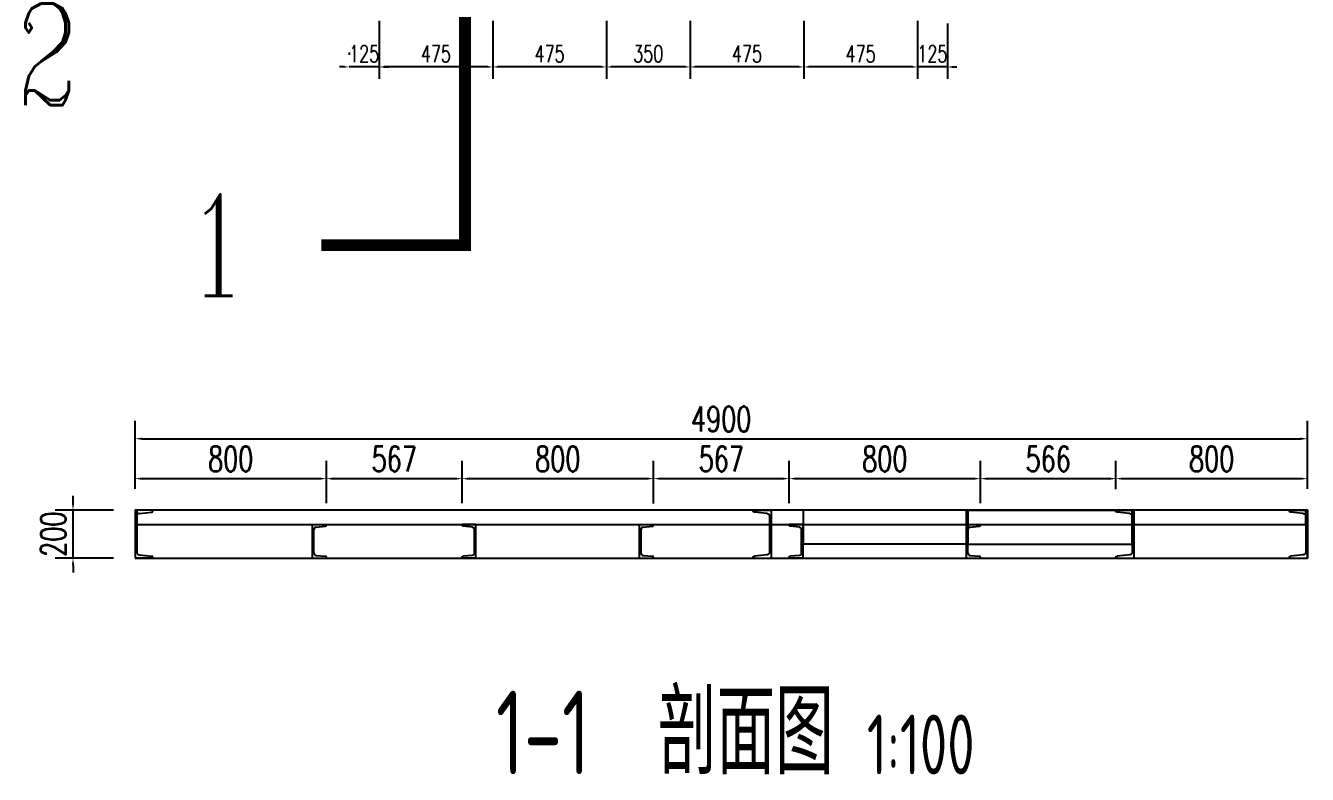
# Model space of a CAD drawing. Header units: millimetres. Extents: x -1443632 to -1307761, y 1430256 to 1527696.
# Drawn here: x -1416165 to -1410808, y 1479145 to 1482277 of the extents above; entities that cross this region are included whole.
import ezdxf

# ---------------------------------------------------------------- set-up
doc = ezdxf.new("R2010")
doc.units = ezdxf.units.MM
doc.header["$LTSCALE"] = 10
doc.layers.get('0').update_dxf_attribs({"linetype": 'CONTINUOUS'})
doc.layers.get('DEFPOINTS').update_dxf_attribs({"linetype": 'CONTINUOUS'})
for name, color, linetype in [('PUB_TEXT', 7, 'CONTINUOUS'), ('W-PLASTIC_RAILINGS塑木栏杆', 6, 'CONTINUOUS'), ('W-STEEL_FRAME钢架', 3, 'CONTINUOUS'), ('W-STEEL_KEEL钢龙骨', 5, 'CONTINUOUS')]:
    doc.layers.add(name, color=color, linetype=linetype)
doc.styles.add('_TCH_LABEL', font='COMPLEX', dxfattribs={"bigfont": 'GBCBIG'})
doc.styles.get("Standard").update_dxf_attribs({"font": 'tssdeng.shx', "width": 0.7, "bigfont": 'hztxt.shx'})
doc.styles.add('STANDARD_T3', font='simplex.shx', dxfattribs={"width": 0.7, "bigfont": 'gbcbig.shx'})
doc.dimstyles.new('W&&20', dxfattribs={"dimtxt": 70, "dimasz": 20, "dimexe": 50, "dimexo": 60, "dimgap": 20, "dimtad": 1, "dimdec": 0, "dimzin": 0, "dimdsep": 46, "dimtxsty": 'STANDARD_T3', "dimcen": 0.09, "dimclrd": 1, "dimclre": 1, "dimclrt": 7, "dimazin": 2, "dimtfac": 1, "dimtdec": 0, "dimtix": 1, "dimtmove": 2, "dimatfit": 3, "dimfxl": 0, "dimtolj": 1, "dimtzin": 0, "dimarcsym": 0})
doc.dimstyles.new('W&&30', dxfattribs={"dimtxt": 105, "dimasz": 30, "dimexe": 75, "dimexo": 90, "dimgap": 30, "dimtad": 1, "dimdec": 0, "dimzin": 0, "dimdsep": 46, "dimtxsty": 'STANDARD_T3', "dimcen": 0.09, "dimclrd": 1, "dimclre": 1, "dimclrt": 7, "dimazin": 2, "dimtfac": 1, "dimtdec": 0, "dimtix": 1, "dimtmove": 2, "dimatfit": 3, "dimfxl": 0, "dimtolj": 1, "dimtzin": 0, "dimarcsym": 0})

# ---------------------------------------------------------------- blocks, each defined once
blk = doc.blocks.new('*D32')
at = {"layer": 'DEFPOINTS', "color": 0, "transparency": 16777216}
for p in [(-1412438.1, 1482355.9), (-1412313.1, 1482345.4), (-1412438.1, 1482103.8)]:
    blk.add_point(p, dxfattribs=at)
at = {"layer": 'W-PLASTIC_RAILINGS塑木栏杆', "color": 1, "lineweight": -2, "transparency": 16777216}
for p, q in [((-1412438.1, 1482295.9), (-1412438.1, 1482053.8)), ((-1412313.1, 1482285.4), (-1412313.1, 1482053.8)), ((-1412458.1, 1482103.8), (-1412478.1, 1482103.8)), ((-1412313.1, 1482103.8), (-1412438.1, 1482103.8)), ((-1412293.1, 1482103.8), (-1412273.1, 1482103.8))]:
    blk.add_line(p, q, dxfattribs=at)
at = {"layer": 'W-PLASTIC_RAILINGS塑木栏杆', "color": 1, "transparency": 16777216}
for points in [[(-1412458.1, 1482107.1), (-1412458.1, 1482100.4), (-1412438.1, 1482103.8)], [(-1412293.1, 1482107.1), (-1412293.1, 1482100.4), (-1412313.1, 1482103.8)]]:
    blk.add_solid(points, dxfattribs=at)
at = {"layer": 'W-PLASTIC_RAILINGS塑木栏杆', "color": 7, "transparency": 16777216, "insert": (-1412375.6, 1482158.8), "char_height": 70, "attachment_point": 5, "style": 'STANDARD_T3'}
blk.add_mtext('\\A1;125', dxfattribs=at)
blk = doc.blocks.new('*D33')
at = {"layer": 'DEFPOINTS', "color": 0, "transparency": 16777216}
for p in [(-1412913.1, 1482355.9), (-1412438.1, 1482355.9), (-1412913.1, 1482103.8)]:
    blk.add_point(p, dxfattribs=at)
at = {"layer": 'W-PLASTIC_RAILINGS塑木栏杆', "color": 1, "lineweight": -2, "transparency": 16777216}
for p, q in [((-1412913.1, 1482295.9), (-1412913.1, 1482053.8)), ((-1412438.1, 1482295.9), (-1412438.1, 1482053.8)), ((-1412458.1, 1482103.8), (-1412893.1, 1482103.8))]:
    blk.add_line(p, q, dxfattribs=at)
at = {"layer": 'W-PLASTIC_RAILINGS塑木栏杆', "color": 1, "transparency": 16777216}
for points in [[(-1412893.1, 1482107.1), (-1412893.1, 1482100.4), (-1412913.1, 1482103.8)], [(-1412458.1, 1482107.1), (-1412458.1, 1482100.4), (-1412438.1, 1482103.8)]]:
    blk.add_solid(points, dxfattribs=at)
at = {"layer": 'W-PLASTIC_RAILINGS塑木栏杆', "color": 7, "transparency": 16777216, "insert": (-1412675.6, 1482158.8), "char_height": 70, "attachment_point": 5, "style": 'STANDARD_T3'}
blk.add_mtext('\\A1;475', dxfattribs=at)
blk = doc.blocks.new('*D34')
at = {"layer": 'DEFPOINTS', "color": 0, "transparency": 16777216}
for p in [(-1413388.1, 1482355.9), (-1412913.1, 1482355.9), (-1413388.1, 1482103.8)]:
    blk.add_point(p, dxfattribs=at)
at = {"layer": 'W-PLASTIC_RAILINGS塑木栏杆', "color": 1, "lineweight": -2, "transparency": 16777216}
for p, q in [((-1413388.1, 1482295.9), (-1413388.1, 1482053.8)), ((-1412913.1, 1482295.9), (-1412913.1, 1482053.8)), ((-1412933.1, 1482103.8), (-1413368.1, 1482103.8))]:
    blk.add_line(p, q, dxfattribs=at)
at = {"layer": 'W-PLASTIC_RAILINGS塑木栏杆', "color": 1, "transparency": 16777216}
for points in [[(-1413368.1, 1482107.1), (-1413368.1, 1482100.4), (-1413388.1, 1482103.8)], [(-1412933.1, 1482107.1), (-1412933.1, 1482100.4), (-1412913.1, 1482103.8)]]:
    blk.add_solid(points, dxfattribs=at)
at = {"layer": 'W-PLASTIC_RAILINGS塑木栏杆', "color": 7, "transparency": 16777216, "insert": (-1413150.6, 1482158.8), "char_height": 70, "attachment_point": 5, "style": 'STANDARD_T3'}
blk.add_mtext('\\A1;475', dxfattribs=at)
blk = doc.blocks.new('*D35')
at = {"layer": 'DEFPOINTS', "color": 0, "transparency": 16777216}
for p in [(-1413738.1, 1482355.9), (-1413388.1, 1482355.9), (-1413738.1, 1482103.8)]:
    blk.add_point(p, dxfattribs=at)
at = {"layer": 'W-PLASTIC_RAILINGS塑木栏杆', "color": 1, "lineweight": -2, "transparency": 16777216}
for p, q in [((-1413738.1, 1482295.9), (-1413738.1, 1482053.8)), ((-1413388.1, 1482295.9), (-1413388.1, 1482053.8)), ((-1413408.1, 1482103.8), (-1413718.1, 1482103.8))]:
    blk.add_line(p, q, dxfattribs=at)
at = {"layer": 'W-PLASTIC_RAILINGS塑木栏杆', "color": 1, "transparency": 16777216}
for points in [[(-1413718.1, 1482107.1), (-1413718.1, 1482100.4), (-1413738.1, 1482103.8)], [(-1413408.1, 1482107.1), (-1413408.1, 1482100.4), (-1413388.1, 1482103.8)]]:
    blk.add_solid(points, dxfattribs=at)
at = {"layer": 'W-PLASTIC_RAILINGS塑木栏杆', "color": 7, "transparency": 16777216, "insert": (-1413563.1, 1482158.8), "char_height": 70, "attachment_point": 5, "style": 'STANDARD_T3'}
blk.add_mtext('\\A1;350', dxfattribs=at)
blk = doc.blocks.new('*D36')
at = {"layer": 'DEFPOINTS', "color": 0, "transparency": 16777216}
for p in [(-1414213.1, 1482355.9), (-1413738.1, 1482355.9), (-1414213.1, 1482103.8)]:
    blk.add_point(p, dxfattribs=at)
at = {"layer": 'W-PLASTIC_RAILINGS塑木栏杆', "color": 1, "lineweight": -2, "transparency": 16777216}
for p, q in [((-1414213.1, 1482295.9), (-1414213.1, 1482053.8)), ((-1413738.1, 1482295.9), (-1413738.1, 1482053.8)), ((-1413758.1, 1482103.8), (-1414193.1, 1482103.8))]:
    blk.add_line(p, q, dxfattribs=at)
at = {"layer": 'W-PLASTIC_RAILINGS塑木栏杆', "color": 1, "transparency": 16777216}
for points in [[(-1414193.1, 1482107.1), (-1414193.1, 1482100.4), (-1414213.1, 1482103.8)], [(-1413758.1, 1482107.1), (-1413758.1, 1482100.4), (-1413738.1, 1482103.8)]]:
    blk.add_solid(points, dxfattribs=at)
at = {"layer": 'W-PLASTIC_RAILINGS塑木栏杆', "color": 7, "transparency": 16777216, "insert": (-1413975.6, 1482158.8), "char_height": 70, "attachment_point": 5, "style": 'STANDARD_T3'}
blk.add_mtext('\\A1;475', dxfattribs=at)
blk = doc.blocks.new('*D37')
at = {"layer": 'DEFPOINTS', "color": 0, "transparency": 16777216}
for p in [(-1414688.1, 1482355.9), (-1414213.1, 1482355.9), (-1414688.1, 1482103.8)]:
    blk.add_point(p, dxfattribs=at)
at = {"layer": 'W-PLASTIC_RAILINGS塑木栏杆', "color": 1, "lineweight": -2, "transparency": 16777216}
for p, q in [((-1414688.1, 1482295.9), (-1414688.1, 1482053.8)), ((-1414213.1, 1482295.9), (-1414213.1, 1482053.8)), ((-1414233.1, 1482103.8), (-1414668.1, 1482103.8))]:
    blk.add_line(p, q, dxfattribs=at)
at = {"layer": 'W-PLASTIC_RAILINGS塑木栏杆', "color": 1, "transparency": 16777216}
for points in [[(-1414668.1, 1482107.1), (-1414668.1, 1482100.4), (-1414688.1, 1482103.8)], [(-1414233.1, 1482107.1), (-1414233.1, 1482100.4), (-1414213.1, 1482103.8)]]:
    blk.add_solid(points, dxfattribs=at)
at = {"layer": 'W-PLASTIC_RAILINGS塑木栏杆', "color": 7, "transparency": 16777216, "insert": (-1414450.6, 1482158.8), "char_height": 70, "attachment_point": 5, "style": 'STANDARD_T3'}
blk.add_mtext('\\A1;475', dxfattribs=at)
blk = doc.blocks.new('*D38')
at = {"layer": 'DEFPOINTS', "color": 0, "transparency": 16777216}
for p in [(-1414688.1, 1482355.9), (-1414813.1, 1482103.8), (-1414813.1, 1482103.8)]:
    blk.add_point(p, dxfattribs=at)
at = {"layer": 'W-PLASTIC_RAILINGS塑木栏杆', "color": 1, "lineweight": -2, "transparency": 16777216}
for p, q in [((-1414688.1, 1482295.9), (-1414688.1, 1482053.8)), ((-1414813.1, 1482163.8), (-1414813.1, 1482153.8)), ((-1414833.1, 1482103.8), (-1414853.1, 1482103.8)), ((-1414688.1, 1482103.8), (-1414813.1, 1482103.8)), ((-1414668.1, 1482103.8), (-1414648.1, 1482103.8))]:
    blk.add_line(p, q, dxfattribs=at)
at = {"layer": 'W-PLASTIC_RAILINGS塑木栏杆', "color": 1, "transparency": 16777216}
for points in [[(-1414833.1, 1482107.1), (-1414833.1, 1482100.4), (-1414813.1, 1482103.8)], [(-1414668.1, 1482107.1), (-1414668.1, 1482100.4), (-1414688.1, 1482103.8)]]:
    blk.add_solid(points, dxfattribs=at)
at = {"layer": 'W-PLASTIC_RAILINGS塑木栏杆', "color": 7, "transparency": 16777216, "insert": (-1414750.6, 1482158.8), "char_height": 70, "attachment_point": 5, "style": 'STANDARD_T3'}
blk.add_mtext('\\A1;125', dxfattribs=at)
blk = doc.blocks.new('A$C24E83DC7')
for p, q in [((0, 58), (2.6, 58)), ((0, 0), (0, 58)), ((140, 58), (137.4, 58)), ((140, 0), (140, 58)), ((140, 0), (0, 0)), ((11.2, 14.6), (7.4, 53.3)), ((119.3, 6), (20.4, 6)), ((128.8, 14.6), (132.6, 53.3))]:
    blk.add_line(p, q)
for centre, radius, start, end in [((2.6, 53.3), 4.75, 0, 90), ((137.4, 53.3), 4.75, 90, 180), ((20.7, 15.5), 9.5, 185.7106, 270), ((119.3, 15.5), 9.5, 270, 354.2894)]:
    blk.add_arc(centre, radius, start, end)
blk = doc.blocks.new('A$C142B241B')
at = {"layer": 'W-STEEL_FRAME钢架', "color": 4}
for p, q in [((0, 75), (0, 0)), ((0, 75), (2.7, 75)), ((13.3, 16.9), (8.2, 70)), ((186.7, 16.9), (191.8, 70)), ((200, 75), (197.3, 75)), ((200, 75), (200, 0)), ((0, 0), (200, 0)), ((24.3, 7), (175.7, 7))]:
    blk.add_line(p, q, dxfattribs=at)
for centre, radius, start, end in [((2.7, 69.5), 5.5, 5.7106, 90), ((197.3, 69.5), 5.5, 90, 174.2894), ((24.3, 18), 11, 185.7106, 270), ((175.7, 18), 11, 270, 354.2894)]:
    blk.add_arc(centre, radius, start, end, dxfattribs=at)
blk = doc.blocks.new('*D427')
at = {"color": 1, "lineweight": -2, "transparency": 16777216}
for p, q in [((-1415708.3, 1480339.7), (-1415708.3, 1480623.6)), ((-1410808.3, 1480339.7), (-1410808.3, 1480623.6)), ((-1415678.3, 1480548.6), (-1410838.3, 1480548.6))]:
    blk.add_line(p, q, dxfattribs=at)
at = {"color": 1, "transparency": 16777216}
for points in [[(-1415678.3, 1480553.6), (-1415678.3, 1480543.6), (-1415708.3, 1480548.6)], [(-1410838.3, 1480553.6), (-1410838.3, 1480543.6), (-1410808.3, 1480548.6)]]:
    blk.add_solid(points, dxfattribs=at)
at = {"layer": 'DEFPOINTS', "color": 0, "transparency": 16777216}
for p in [(-1410808.3, 1480548.6), (-1415708.3, 1480249.7), (-1410808.3, 1480249.7)]:
    blk.add_point(p, dxfattribs=at)
at = {"color": 7, "transparency": 16777216, "insert": (-1413258.3, 1480631.1), "char_height": 105, "attachment_point": 5, "style": 'STANDARD_T3'}
blk.add_mtext('\\A1;4900', dxfattribs=at)
blk = doc.blocks.new('*D428')
at = {"color": 1, "lineweight": -2, "transparency": 16777216}
for p, q in [((-1415967.4, 1480279.7), (-1415967.4, 1480309.7)), ((-1415798.3, 1480249.7), (-1416042.4, 1480249.7)), ((-1415967.4, 1480049.7), (-1415967.4, 1480249.7)), ((-1415798.3, 1480049.7), (-1416042.4, 1480049.7)), ((-1415967.4, 1480019.7), (-1415967.4, 1479989.7))]:
    blk.add_line(p, q, dxfattribs=at)
at = {"color": 1, "transparency": 16777216}
for points in [[(-1415972.4, 1480279.7), (-1415962.4, 1480279.7), (-1415967.4, 1480249.7)], [(-1415972.4, 1480019.7), (-1415962.4, 1480019.7), (-1415967.4, 1480049.7)]]:
    blk.add_solid(points, dxfattribs=at)
at = {"layer": 'DEFPOINTS', "color": 0, "transparency": 16777216}
for p in [(-1415967.4, 1480249.7), (-1415708.3, 1480249.7), (-1415708.3, 1480049.7)]:
    blk.add_point(p, dxfattribs=at)
at = {"color": 7, "transparency": 16777216, "insert": (-1416049.9, 1480149.7), "char_height": 105, "attachment_point": 5, "rotation": 90, "style": 'STANDARD_T3'}
blk.add_mtext('\\A1;200', dxfattribs=at)
blk = doc.blocks.new('*D429')
at = {"color": 1, "lineweight": -2, "transparency": 16777216}
for p, q in [((-1415708.3, 1480339.7), (-1415708.3, 1480456.7)), ((-1414908.3, 1480279.7), (-1414908.3, 1480456.7)), ((-1415678.3, 1480381.7), (-1414938.3, 1480381.7))]:
    blk.add_line(p, q, dxfattribs=at)
at = {"color": 1, "transparency": 16777216}
for points in [[(-1415678.3, 1480386.7), (-1415678.3, 1480376.7), (-1415708.3, 1480381.7)], [(-1414938.3, 1480386.7), (-1414938.3, 1480376.7), (-1414908.3, 1480381.7)]]:
    blk.add_solid(points, dxfattribs=at)
at = {"layer": 'DEFPOINTS', "color": 0, "transparency": 16777216}
for p in [(-1414908.3, 1480381.7), (-1415708.3, 1480249.7), (-1414908.3, 1480189.7)]:
    blk.add_point(p, dxfattribs=at)
at = {"color": 7, "transparency": 16777216, "insert": (-1415308.3, 1480464.2), "char_height": 105, "attachment_point": 5, "style": 'STANDARD_T3'}
blk.add_mtext('\\A1;800', dxfattribs=at)
blk = doc.blocks.new('*D430')
at = {"color": 1, "lineweight": -2, "transparency": 16777216}
for p, q in [((-1414908.3, 1480279.7), (-1414908.3, 1480456.7)), ((-1414341.3, 1480279.7), (-1414341.3, 1480456.7)), ((-1414878.3, 1480381.7), (-1414371.3, 1480381.7))]:
    blk.add_line(p, q, dxfattribs=at)
at = {"color": 1, "transparency": 16777216}
for points in [[(-1414878.3, 1480386.7), (-1414878.3, 1480376.7), (-1414908.3, 1480381.7)], [(-1414371.3, 1480386.7), (-1414371.3, 1480376.7), (-1414341.3, 1480381.7)]]:
    blk.add_solid(points, dxfattribs=at)
at = {"layer": 'DEFPOINTS', "color": 0, "transparency": 16777216}
for p in [(-1414341.3, 1480381.7), (-1414908.3, 1480189.7), (-1414341.3, 1480189.7)]:
    blk.add_point(p, dxfattribs=at)
at = {"color": 7, "transparency": 16777216, "insert": (-1414624.8, 1480464.2), "char_height": 105, "attachment_point": 5, "style": 'STANDARD_T3'}
blk.add_mtext('\\A1;567', dxfattribs=at)
blk = doc.blocks.new('*D431')
at = {"color": 1, "lineweight": -2, "transparency": 16777216}
for p, q in [((-1414341.3, 1480279.7), (-1414341.3, 1480456.7)), ((-1413541.3, 1480278.4), (-1413541.3, 1480456.7)), ((-1414311.3, 1480381.7), (-1413571.3, 1480381.7))]:
    blk.add_line(p, q, dxfattribs=at)
at = {"color": 1, "transparency": 16777216}
for points in [[(-1414311.3, 1480386.7), (-1414311.3, 1480376.7), (-1414341.3, 1480381.7)], [(-1413571.3, 1480386.7), (-1413571.3, 1480376.7), (-1413541.3, 1480381.7)]]:
    blk.add_solid(points, dxfattribs=at)
at = {"layer": 'DEFPOINTS', "color": 0, "transparency": 16777216}
for p in [(-1413541.3, 1480381.7), (-1414341.3, 1480189.7), (-1413541.3, 1480188.4)]:
    blk.add_point(p, dxfattribs=at)
at = {"color": 7, "transparency": 16777216, "insert": (-1413941.3, 1480464.2), "char_height": 105, "attachment_point": 5, "style": 'STANDARD_T3'}
blk.add_mtext('\\A1;800', dxfattribs=at)
blk = doc.blocks.new('*D432')
at = {"color": 1, "lineweight": -2, "transparency": 16777216}
for p, q in [((-1413541.3, 1480278.4), (-1413541.3, 1480456.7)), ((-1412974.3, 1480279.7), (-1412974.3, 1480456.7)), ((-1413511.3, 1480381.7), (-1413004.3, 1480381.7))]:
    blk.add_line(p, q, dxfattribs=at)
at = {"color": 1, "transparency": 16777216}
for points in [[(-1413511.3, 1480386.7), (-1413511.3, 1480376.7), (-1413541.3, 1480381.7)], [(-1413004.3, 1480386.7), (-1413004.3, 1480376.7), (-1412974.3, 1480381.7)]]:
    blk.add_solid(points, dxfattribs=at)
at = {"layer": 'DEFPOINTS', "color": 0, "transparency": 16777216}
for p in [(-1412974.3, 1480381.7), (-1412974.3, 1480189.7), (-1413541.3, 1480188.4)]:
    blk.add_point(p, dxfattribs=at)
at = {"color": 7, "transparency": 16777216, "insert": (-1413257.8, 1480464.2), "char_height": 105, "attachment_point": 5, "style": 'STANDARD_T3'}
blk.add_mtext('\\A1;567', dxfattribs=at)
blk = doc.blocks.new('*D433')
at = {"color": 1, "lineweight": -2, "transparency": 16777216}
for p, q in [((-1412974.3, 1480279.7), (-1412974.3, 1480456.7)), ((-1412174.8, 1480279.7), (-1412174.8, 1480456.7)), ((-1412944.3, 1480381.7), (-1412204.8, 1480381.7))]:
    blk.add_line(p, q, dxfattribs=at)
at = {"color": 1, "transparency": 16777216}
for points in [[(-1412944.3, 1480386.7), (-1412944.3, 1480376.7), (-1412974.3, 1480381.7)], [(-1412204.8, 1480386.7), (-1412204.8, 1480376.7), (-1412174.8, 1480381.7)]]:
    blk.add_solid(points, dxfattribs=at)
at = {"layer": 'DEFPOINTS', "color": 0, "transparency": 16777216}
for p in [(-1412174.8, 1480381.7), (-1412974.3, 1480189.7), (-1412174.8, 1480189.7)]:
    blk.add_point(p, dxfattribs=at)
at = {"color": 7, "transparency": 16777216, "insert": (-1412574.5, 1480464.2), "char_height": 105, "attachment_point": 5, "style": 'STANDARD_T3'}
blk.add_mtext('\\A1;800', dxfattribs=at)
blk = doc.blocks.new('*D434')
at = {"color": 1, "lineweight": -2, "transparency": 16777216}
for p, q in [((-1412174.8, 1480279.7), (-1412174.8, 1480456.7)), ((-1411608.3, 1480338.3), (-1411608.3, 1480456.7)), ((-1412144.8, 1480381.7), (-1411638.3, 1480381.7))]:
    blk.add_line(p, q, dxfattribs=at)
at = {"color": 1, "transparency": 16777216}
for points in [[(-1412144.8, 1480386.7), (-1412144.8, 1480376.7), (-1412174.8, 1480381.7)], [(-1411638.3, 1480386.7), (-1411638.3, 1480376.7), (-1411608.3, 1480381.7)]]:
    blk.add_solid(points, dxfattribs=at)
at = {"layer": 'DEFPOINTS', "color": 0, "transparency": 16777216}
for p in [(-1411608.3, 1480381.7), (-1411608.3, 1480248.3), (-1412174.8, 1480189.7)]:
    blk.add_point(p, dxfattribs=at)
at = {"color": 7, "transparency": 16777216, "insert": (-1411891.5, 1480464.2), "char_height": 105, "attachment_point": 5, "style": 'STANDARD_T3'}
blk.add_mtext('\\A1;566', dxfattribs=at)
blk = doc.blocks.new('*D435')
at = {"color": 1, "lineweight": -2, "transparency": 16777216}
for p, q in [((-1411608.3, 1480339.7), (-1411608.3, 1480456.7)), ((-1410808.3, 1480339.7), (-1410808.3, 1480456.7)), ((-1411578.3, 1480381.7), (-1410838.3, 1480381.7))]:
    blk.add_line(p, q, dxfattribs=at)
at = {"color": 1, "transparency": 16777216}
for points in [[(-1411578.3, 1480386.7), (-1411578.3, 1480376.7), (-1411608.3, 1480381.7)], [(-1410838.3, 1480386.7), (-1410838.3, 1480376.7), (-1410808.3, 1480381.7)]]:
    blk.add_solid(points, dxfattribs=at)
at = {"layer": 'DEFPOINTS', "color": 0, "transparency": 16777216}
for p in [(-1410808.3, 1480381.7), (-1411608.3, 1480249.7), (-1410808.3, 1480249.7)]:
    blk.add_point(p, dxfattribs=at)
at = {"color": 7, "transparency": 16777216, "insert": (-1411208.3, 1480464.2), "char_height": 105, "attachment_point": 5, "style": 'STANDARD_T3'}
blk.add_mtext('\\A1;800', dxfattribs=at)

msp = doc.modelspace()

# ---------------------------------------------------------------- linework, layer by layer
at = {"color": 3, "const_width": 50}
msp.add_lwpolyline([(-1414328.9, 1482358.3), (-1414328.9, 1481358.3), (-1414928.9, 1481358.3)], dxfattribs=at)
at = {"color": 3}
for points in [[(-1412916.3, 1480109.7), (-1412232.8, 1480109.7), (-1412232.8, 1480249.7), (-1412916.3, 1480249.7)], [(-1412226.8, 1480108.4), (-1411540.3, 1480108.4), (-1411540.3, 1480248.4), (-1412226.8, 1480248.4)]]:
    msp.add_lwpolyline(points, close=True, dxfattribs=at)
at = {"layer": 'W-STEEL_KEEL钢龙骨', "color": 3}
msp.add_lwpolyline([(-1415708.3, 1480049.7), (-1410808.3, 1480049.7), (-1410808.3, 1480249.7), (-1415708.3, 1480249.7)], close=True, dxfattribs=at)
at = {"layer": 'W-STEEL_KEEL钢龙骨'}
for points in [[(-1415701.3, 1480189.7), (-1411540.3, 1480189.7), (-1411540.3, 1480249.7), (-1415701.3, 1480249.7)], [(-1411533.3, 1480189.7), (-1410815.3, 1480189.7), (-1410815.3, 1480249.7), (-1411533.3, 1480249.7)]]:
    msp.add_lwpolyline(points, close=True, dxfattribs=at)

# ---------------------------------------------------------------- block references
at = {"layer": 'W-STEEL_FRAME钢架', "rotation": 270}
for name, p in [('A$C142B241B', (-1415708.3, 1480249.7)), ('A$C24E83DC7', (-1414966.3, 1480189.7)), ('A$C24E83DC7', (-1413599.3, 1480189.7)), ('A$C24E83DC7', (-1412232.8, 1480189.7))]:
    msp.add_blockref(name, p, dxfattribs=at)
at = {"layer": 'W-STEEL_FRAME钢架', "xscale": -1, "rotation": 90}
for name, p in [('A$C142B241B', (-1413049.3, 1480249.7)), ('A$C142B241B', (-1411533.3, 1480249.7)), ('A$C142B241B', (-1410808.3, 1480249.7)), ('A$C24E83DC7', (-1414283.3, 1480189.7)), ('A$C24E83DC7', (-1412916.3, 1480189.7))]:
    msp.add_blockref(name, p, dxfattribs=at)

# ---------------------------------------------------------------- texts
at = {"layer": 'PUB_TEXT', "color": 7, "style": '_TCH_LABEL', "width": 0.705882}
for s, p in [('2', (-1416204.1, 1481944)), ('1', (-1415493.2, 1481145.8))]:
    msp.add_text(s, height=425, dxfattribs=at).set_placement(p)
at = {"layer": 'PUB_TEXT', "color": 7, "width": 0.7}
for s, height, p in [('1-1', 350, (-1414199.6, 1479144.8)), ('剖面图', 350, (-1413522.9, 1479144.8)), ('1:100', 250, (-1412649.3, 1479144.8))]:
    msp.add_text(s, height=height, dxfattribs=at).set_placement(p)

# ---------------------------------------------------------------- dimensions: what is measured, and where the dimension line sits
at = {"color": 3}
for base, p1, p2, picture, middle in [((-1410808.3, 1480548.6), (-1415708.3, 1480249.7), (-1410808.3, 1480249.7), '*D427', (-1413258.3, 1480631.1)), ((-1414908.3, 1480381.7), (-1415708.3, 1480249.7), (-1414908.3, 1480189.7), '*D429', (-1415308.3, 1480464.2)), ((-1414341.3, 1480381.7), (-1414908.3, 1480189.7), (-1414341.3, 1480189.7), '*D430', (-1414624.8, 1480464.2)), ((-1413541.3, 1480381.7), (-1414341.3, 1480189.7), (-1413541.3, 1480188.4), '*D431', (-1413941.3, 1480464.2)), ((-1412974.3, 1480381.7), (-1413541.3, 1480188.4), (-1412974.3, 1480189.7), '*D432', (-1413257.8, 1480464.2)), ((-1412174.7561, 1480381.6874), (-1412974.3179, 1480189.6913), (-1412174.7561, 1480189.6913), '*D433', (-1412574.537, 1480464.1874)), ((-1411608.3179, 1480381.6874), (-1412174.7561, 1480189.6913), (-1411608.3179, 1480248.33), '*D434', (-1411891.537, 1480464.1874)), ((-1410808.3, 1480381.7), (-1411608.3, 1480249.7), (-1410808.3, 1480249.7), '*D435', (-1411208.3, 1480464.2))]:
    dim = msp.add_linear_dim(base=base, p1=p1, p2=p2, dimstyle='W&&30', dxfattribs=at)
    dim.commit()
    dim.dimension.update_dxf_attribs({"geometry": picture, "text_midpoint": middle})
dim = msp.add_linear_dim(base=(-1415967.4, 1480249.7), p1=(-1415708.3, 1480049.7), p2=(-1415708.3, 1480249.7), angle=90, dimstyle='W&&30', dxfattribs=at)
dim.commit()
dim.dimension.update_dxf_attribs({"geometry": '*D428', "text_midpoint": (-1416049.9, 1480149.7)})
at = {"layer": 'W-PLASTIC_RAILINGS塑木栏杆'}
for base, p1, p2, picture, middle in [((-1414813.1, 1482103.8), (-1414688.1, 1482355.9), (-1414813.1, 1482103.8), '*D38', (-1414750.6, 1482158.8)), ((-1414688.1, 1482103.8), (-1414213.1, 1482355.9), (-1414688.1, 1482355.9), '*D37', (-1414450.6, 1482158.8)), ((-1414213.1, 1482103.8), (-1413738.1, 1482355.9), (-1414213.1, 1482355.9), '*D36', (-1413975.6, 1482158.8)), ((-1413738.1, 1482103.8), (-1413388.1, 1482355.9), (-1413738.1, 1482355.9), '*D35', (-1413563.1, 1482158.8)), ((-1413388.1, 1482103.8), (-1412913.1, 1482355.9), (-1413388.1, 1482355.9), '*D34', (-1413150.6, 1482158.8)), ((-1412913.1, 1482103.8), (-1412438.1, 1482355.9), (-1412913.1, 1482355.9), '*D33', (-1412675.6, 1482158.8)), ((-1412438.1, 1482103.8), (-1412313.1, 1482345.4), (-1412438.1, 1482355.9), '*D32', (-1412375.6, 1482158.8))]:
    dim = msp.add_linear_dim(base=base, p1=p1, p2=p2, dimstyle='W&&20', dxfattribs=at)
    dim.commit()
    dim.dimension.update_dxf_attribs({"geometry": picture, "text_midpoint": middle})

doc.saveas('drawing.dxf')
